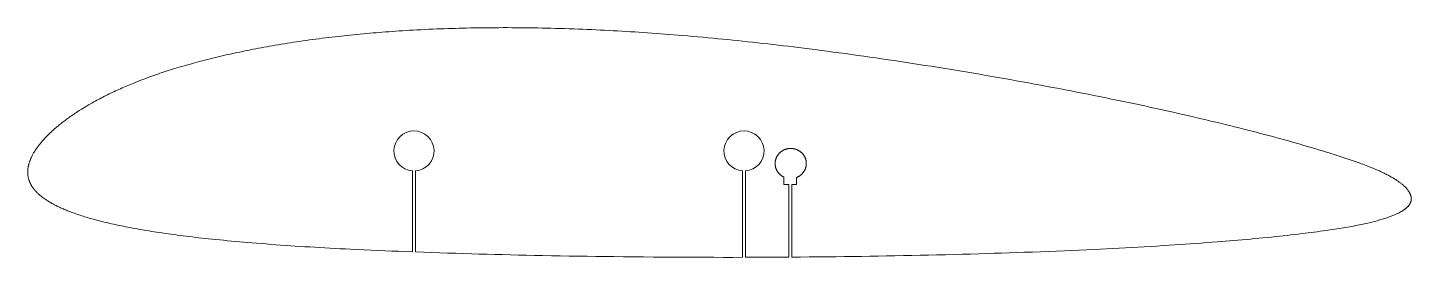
# Model space of a CAD drawing. Header units: millimetres. Extents: x -66 to 496, y 120 to 213.
import ezdxf

# ---------------------------------------------------------------- set-up
doc = ezdxf.new("R2010")
doc.units = ezdxf.units.MM
doc.layers.add('Geometries', color=7, linetype='Continuous')

msp = doc.modelspace()

# ---------------------------------------------------------------- linework, layer by layer
at = {"layer": 'Geometries', "linetype": 'Continuous', "lineweight": 13}
for p, q in [((90.35, 122.07), (90.35, 154.93)), ((91.55, 154.93), (91.55, 122.02)), ((224.35, 119.84), (224.35, 154.93)), ((225.55, 154.93), (225.55, 119.84)), ((241.12, 149.46), (241.13, 152.46)), ((246.3, 152.29), (246.3, 149.46)), ((241.12, 149.46), (243.11, 149.46)), ((243.11, 119.92), (243.11, 149.46)), ((244.31, 149.46), (244.31, 119.93)), ((244.31, 149.46), (246.3, 149.46))]:
    msp.add_line(p, q, dxfattribs=at)
at = {"layer": 'Geometries', "linetype": 'Continuous', "lineweight": 13, "flags": 128}
for points in [[(-65.4, 157.8), (-65.33, 158.04), (-65.25, 158.28), (-65.18, 158.52), (-65.1, 158.76), (-65.01, 158.99), (-64.92, 159.23), (-64.83, 159.46), (-64.74, 159.68), (-64.65, 159.91), (-64.54, 160.14), (-64.44, 160.37), (-64.33, 160.6), (-64.22, 160.83), (-64.11, 161.05), (-64, 161.28), (-63.88, 161.5), (-63.74, 161.76), (-63.59, 162.01), (-63.45, 162.27), (-63.3, 162.52), (-63.15, 162.77), (-62.99, 163.02), (-62.8, 163.31), (-62.61, 163.6), (-62.42, 163.89), (-62.22, 164.18), (-62.02, 164.46), (-61.81, 164.75), (-61.6, 165.03), (-61.39, 165.31), (-61.17, 165.59), (-60.96, 165.86), (-60.74, 166.13), (-60.52, 166.4), (-60.3, 166.67), (-60.03, 166.98), (-59.76, 167.29), (-59.49, 167.6), (-59.21, 167.9), (-58.93, 168.21), (-58.65, 168.51), (-58.34, 168.83), (-58.03, 169.15), (-57.71, 169.47), (-57.39, 169.79), (-57.07, 170.1), (-56.74, 170.41), (-56.41, 170.72), (-56.05, 171.06), (-55.68, 171.39), (-55.31, 171.72), (-54.94, 172.05), (-54.57, 172.37), (-54.19, 172.69), (-53.81, 173.01), (-53.43, 173.33), (-53.05, 173.64), (-52.66, 173.95), (-52.28, 174.26), (-51.9, 174.56), (-51.52, 174.85), (-51.13, 175.15), (-50.71, 175.46), (-50.29, 175.78), (-49.87, 176.09), (-49.44, 176.4), (-49.02, 176.7), (-48.59, 177.01), (-48.08, 177.36), (-47.57, 177.71), (-47.06, 178.06), (-46.55, 178.4), (-46.02, 178.75), (-45.49, 179.09), (-44.96, 179.44), (-44.43, 179.77), (-43.89, 180.11), (-43.36, 180.44), (-42.82, 180.77), (-42.28, 181.09), (-41.74, 181.42), (-41.19, 181.74), (-40.65, 182.05), (-40.1, 182.37), (-39.55, 182.68), (-39, 182.99), (-38.39, 183.32), (-37.78, 183.65), (-37.17, 183.98), (-36.56, 184.31), (-35.94, 184.63), (-35.32, 184.95), (-34.69, 185.27), (-34.07, 185.59), (-33.44, 185.91), (-32.81, 186.22), (-32.17, 186.52), (-31.54, 186.83), (-30.91, 187.13), (-30.24, 187.44), (-29.57, 187.75), (-28.9, 188.06), (-28.23, 188.36), (-27.56, 188.66), (-26.88, 188.95), (-26.21, 189.25), (-25.53, 189.54), (-24.85, 189.82), (-24.17, 190.11), (-23.49, 190.39), (-22.81, 190.67), (-22.01, 190.99), (-21.2, 191.31), (-20.39, 191.63), (-19.58, 191.94), (-18.76, 192.25), (-17.93, 192.56), (-17.1, 192.87), (-16.27, 193.17), (-15.44, 193.47), (-14.62, 193.76), (-13.8, 194.05), (-12.98, 194.33), (-12.16, 194.61), (-11.32, 194.89), (-10.48, 195.17), (-9.64, 195.44), (-8.8, 195.72), (-7.95, 195.98), (-7.11, 196.25), (-6.26, 196.51), (-5.28, 196.81), (-4.31, 197.11), (-3.33, 197.4), (-2.35, 197.69), (-1.36, 197.97), (-0.38, 198.25), (0.6, 198.52), (1.51, 198.77), (2.41, 199.02), (3.32, 199.26), (4.22, 199.51), (5.13, 199.74), (6.03, 199.98), (7.12, 200.26), (8.22, 200.53), (9.31, 200.8), (10.4, 201.07), (11.49, 201.33), (12.57, 201.58), (13.64, 201.83), (14.72, 202.08), (15.8, 202.32), (16.89, 202.56), (17.99, 202.8), (19.09, 203.04), (20.19, 203.27), (21.29, 203.5), (22.37, 203.72), (23.46, 203.94), (24.54, 204.16), (25.62, 204.37), (26.73, 204.58), (27.84, 204.79), (28.95, 205), (30.05, 205.21), (31.16, 205.41), (32.27, 205.6), (33.38, 205.8), (34.62, 206.01), (35.86, 206.22), (37.09, 206.43), (38.33, 206.63), (39.57, 206.83), (40.81, 207.02), (42.05, 207.21), (43.29, 207.4), (44.59, 207.59), (45.89, 207.78), (47.2, 207.96), (48.5, 208.15), (49.8, 208.32), (51.1, 208.5), (52.41, 208.67), (53.71, 208.83), (55.02, 209), (56.32, 209.16), (57.63, 209.31), (58.93, 209.47), (60.16, 209.61), (61.4, 209.75), (62.63, 209.88), (63.86, 210.01), (65.09, 210.14), (66.42, 210.28), (67.75, 210.41), (69.08, 210.54), (70.41, 210.66), (71.74, 210.78), (73.07, 210.9), (74.33, 211.01), (75.58, 211.12), (76.84, 211.22), (78.09, 211.32), (79.35, 211.42), (80.75, 211.52), (82.15, 211.62), (83.55, 211.72), (84.95, 211.81), (86.36, 211.91), (87.76, 211.99), (89.16, 212.08), (90.57, 212.16), (92.17, 212.25), (93.77, 212.33), (95.38, 212.41), (96.98, 212.49), (98.59, 212.56), (100.19, 212.63), (101.8, 212.69), (103.27, 212.74), (104.74, 212.79), (106.21, 212.84), (107.68, 212.89), (109.16, 212.93), (110.63, 212.96), (112.23, 213), (113.84, 213.03), (115.45, 213.06), (117.05, 213.09), (118.66, 213.11), (120.26, 213.13), (121.87, 213.15), (123.64, 213.16), (125.4, 213.16), (127.17, 213.17), (128.94, 213.17), (130.7, 213.16), (132.47, 213.15), (134.24, 213.14), (136.01, 213.12), (137.77, 213.1), (139.54, 213.07), (141.27, 213.04), (143.01, 213.01), (144.74, 212.97), (146.48, 212.93), (148.35, 212.88), (150.23, 212.83), (152.1, 212.77), (153.97, 212.71), (155.84, 212.65), (157.72, 212.58), (159.48, 212.51), (161.25, 212.43), (163.01, 212.36), (164.78, 212.28), (166.54, 212.19), (168.31, 212.11), (170.07, 212.01), (171.84, 211.92), (173.6, 211.82), (175.37, 211.72), (177.1, 211.62), (178.83, 211.51), (180.56, 211.41), (182.29, 211.29), (184.06, 211.18), (185.82, 211.06), (187.58, 210.93), (189.34, 210.81), (191.11, 210.68), (192.84, 210.55), (194.57, 210.41), (196.3, 210.28), (198.03, 210.14), (200.09, 209.97), (202.15, 209.8), (204.2, 209.62), (206.26, 209.44), (208.32, 209.25), (210.38, 209.06), (212.37, 208.88), (214.37, 208.69), (216.36, 208.49), (218.35, 208.3), (220.35, 208.09), (222.34, 207.89), (224.33, 207.68), (226.33, 207.47), (228.41, 207.25), (230.5, 207.02), (232.58, 206.79), (234.67, 206.55), (236.76, 206.31), (238.84, 206.07), (240.92, 205.83), (243.01, 205.58), (245.09, 205.33), (247.18, 205.07), (249.26, 204.81), (251.34, 204.55), (253.8, 204.24), (256.25, 203.92), (258.7, 203.6), (261.15, 203.27), (263.65, 202.94), (266.15, 202.6), (268.64, 202.25), (271.13, 201.91), (273.63, 201.55), (276.08, 201.2), (278.53, 200.85), (280.97, 200.49), (283.42, 200.13), (285.92, 199.76), (288.41, 199.38), (290.91, 199.01), (293.4, 198.62), (295.9, 198.24), (298.39, 197.85), (300.89, 197.45), (303.37, 197.05), (305.86, 196.65), (308.35, 196.25), (310.83, 195.84), (313.32, 195.43), (315.76, 195.02), (318.2, 194.61), (320.63, 194.2), (323.07, 193.78), (325.56, 193.35), (328.05, 192.92), (330.53, 192.48), (333.02, 192.04), (335.5, 191.6), (337.99, 191.15), (340.47, 190.7), (342.95, 190.24), (345.44, 189.79), (347.92, 189.32), (350.4, 188.86), (352.88, 188.38), (355.36, 187.91), (357.83, 187.43), (360.11, 186.99), (362.38, 186.54), (364.65, 186.1), (366.92, 185.64), (369.18, 185.19), (371.45, 184.73), (373.51, 184.31), (375.56, 183.89), (377.62, 183.46), (379.67, 183.03), (381.73, 182.6), (383.78, 182.17), (385.72, 181.75), (387.65, 181.34), (389.59, 180.92), (391.52, 180.5), (393.45, 180.07), (395.39, 179.65), (397.32, 179.22), (399.25, 178.78), (401.18, 178.35), (403.11, 177.91), (405, 177.47), (406.9, 177.03), (408.79, 176.59), (410.68, 176.15), (412.61, 175.69), (414.53, 175.23), (416.46, 174.77), (418.38, 174.3), (420.3, 173.83), (422.19, 173.37), (424.07, 172.9), (425.96, 172.43), (427.84, 171.95), (429.52, 171.52), (431.21, 171.09), (432.89, 170.65), (434.56, 170.21), (436.24, 169.77), (437.92, 169.33), (439.6, 168.88), (441.27, 168.42), (442.86, 167.99), (444.45, 167.55), (446.04, 167.11), (447.63, 166.66), (449.22, 166.22), (450.8, 165.76), (452.3, 165.33), (453.79, 164.9), (455.28, 164.46), (456.77, 164.02), (458.26, 163.57), (459.32, 163.25), (460.39, 162.93), (461.45, 162.6), (462.51, 162.27), (463.57, 161.94), (464.63, 161.61), (465.69, 161.27), (466.52, 161), (467.35, 160.73), (468.18, 160.46), (469, 160.19), (469.83, 159.91), (470.66, 159.63), (471.48, 159.35), (472.31, 159.06), (473.13, 158.77), (473.95, 158.48), (474.77, 158.18), (475.58, 157.88), (476.23, 157.65), (476.87, 157.4), (477.5, 157.16), (478.14, 156.91), (478.78, 156.66), (479.31, 156.45), (479.84, 156.24), (480.37, 156.02), (480.89, 155.8), (481.42, 155.58), (481.94, 155.35), (482.43, 155.14), (482.92, 154.92), (483.41, 154.69), (483.9, 154.47), (484.39, 154.24), (484.82, 154.03), (485.25, 153.82), (485.67, 153.6), (486.1, 153.38), (486.43, 153.21), (486.76, 153.03), (487.1, 152.85), (487.43, 152.67), (487.76, 152.48), (488.09, 152.29), (488.42, 152.1), (488.75, 151.9), (489.08, 151.7), (489.41, 151.5), (489.73, 151.29), (489.98, 151.12), (490.23, 150.96), (490.48, 150.79), (490.73, 150.61), (490.97, 150.44), (491.21, 150.26), (491.45, 150.09), (491.68, 149.9), (491.91, 149.72), (492.1, 149.57), (492.28, 149.42), (492.46, 149.27), (492.64, 149.11), (492.81, 148.95), (492.98, 148.8), (493.15, 148.64), (493.32, 148.47), (493.48, 148.31)], [(250.25, 157.97), (250.25, 158.11), (250.25, 158.25), (250.24, 158.4), (250.22, 158.54), (250.21, 158.69), (250.19, 158.84), (250.17, 158.98), (250.14, 159.12), (250.11, 159.27), (250.07, 159.41), (250.04, 159.56), (249.99, 159.7), (249.95, 159.85), (249.9, 160), (249.84, 160.14), (249.78, 160.29), (249.73, 160.4), (249.68, 160.52), (249.62, 160.63), (249.56, 160.75), (249.5, 160.86), (249.43, 160.99), (249.35, 161.12), (249.27, 161.25), (249.18, 161.38), (249.09, 161.5), (249, 161.63), (248.9, 161.75), (248.81, 161.86), (248.71, 161.97), (248.61, 162.08), (248.51, 162.18), (248.41, 162.29), (248.3, 162.39), (248.19, 162.49), (248.08, 162.59), (247.96, 162.68), (247.84, 162.77), (247.72, 162.86), (247.6, 162.95), (247.48, 163.03), (247.36, 163.11), (247.24, 163.18), (247.11, 163.25), (246.99, 163.32), (246.84, 163.4), (246.69, 163.47), (246.54, 163.54), (246.39, 163.6), (246.23, 163.67), (246.08, 163.72), (245.92, 163.77), (245.77, 163.82), (245.63, 163.86), (245.48, 163.9), (245.34, 163.93), (245.19, 163.96), (245.04, 163.99), (244.9, 164.01), (244.75, 164.03), (244.6, 164.05), (244.46, 164.07), (244.31, 164.08), (244.17, 164.08), (244.03, 164.09), (243.89, 164.09), (243.76, 164.09), (243.62, 164.08), (243.49, 164.07), (243.34, 164.06), (243.19, 164.05), (243.04, 164.03), (242.89, 164.01), (242.74, 163.98), (242.6, 163.95), (242.46, 163.92), (242.3, 163.88), (242.15, 163.84), (242, 163.8), (241.85, 163.75), (241.71, 163.7), (241.57, 163.65), (241.43, 163.6), (241.29, 163.54), (241.16, 163.48), (241.03, 163.42), (240.91, 163.35), (240.79, 163.29), (240.67, 163.22), (240.55, 163.15), (240.43, 163.08), (240.31, 163), (240.19, 162.91), (240.06, 162.83), (239.94, 162.73), (239.82, 162.64), (239.71, 162.55), (239.6, 162.45), (239.49, 162.35), (239.38, 162.24), (239.27, 162.13), (239.17, 162.02), (239.06, 161.91), (238.96, 161.79), (238.86, 161.66), (238.77, 161.54), (238.67, 161.41), (238.58, 161.28), (238.5, 161.14), (238.41, 161), (238.34, 160.87), (238.26, 160.74), (238.19, 160.61), (238.13, 160.47), (238.07, 160.33), (238.01, 160.18), (237.95, 160.04), (237.9, 159.9), (237.85, 159.77), (237.81, 159.63), (237.77, 159.49), (237.74, 159.35), (237.7, 159.21), (237.68, 159.06), (237.65, 158.92), (237.63, 158.78), (237.61, 158.63), (237.59, 158.48), (237.58, 158.34), (237.58, 158.2), (237.57, 158.06), (237.57, 157.92), (237.57, 157.78), (237.58, 157.64), (237.59, 157.48), (237.6, 157.32), (237.62, 157.16), (237.65, 157), (237.68, 156.84), (237.71, 156.68), (237.75, 156.52), (237.78, 156.38), (237.82, 156.24), (237.87, 156.1), (237.92, 155.96), (237.97, 155.83), (238.02, 155.69), (238.08, 155.56), (238.14, 155.43), (238.2, 155.3), (238.26, 155.17), (238.33, 155.05), (238.4, 154.92), (238.47, 154.81), (238.54, 154.7), (238.61, 154.59), (238.69, 154.48), (238.77, 154.38), (238.86, 154.26), (238.95, 154.14), (239.05, 154.03), (239.14, 153.92), (239.24, 153.81), (239.34, 153.71), (239.45, 153.61), (239.56, 153.5), (239.68, 153.4), (239.8, 153.3), (239.91, 153.2), (240.03, 153.11), (240.15, 153.02), (240.28, 152.94), (240.4, 152.86), (240.52, 152.78), (240.64, 152.71), (240.76, 152.64), (240.88, 152.58), (241.01, 152.51), (241.13, 152.46)], [(90.35, 122.07), (87.54, 122.17), (84.72, 122.28), (81.91, 122.4), (79.1, 122.51), (76.28, 122.63), (73.52, 122.75), (70.76, 122.88), (67.99, 123.01), (65.23, 123.14), (63.13, 123.25), (61.03, 123.36), (58.93, 123.47), (56.83, 123.58), (54.73, 123.7), (52.63, 123.82), (50.66, 123.93), (48.68, 124.05), (46.7, 124.17), (44.72, 124.29), (42.74, 124.42), (40.76, 124.55), (38.79, 124.69), (36.81, 124.82), (34.83, 124.97), (32.86, 125.11), (30.91, 125.26), (28.97, 125.41), (27.03, 125.56), (25.09, 125.72), (23.45, 125.86), (21.8, 126), (20.15, 126.15), (18.51, 126.29), (16.86, 126.45), (15.22, 126.6), (13.67, 126.75), (12.12, 126.9), (10.57, 127.06), (9.02, 127.22), (7.47, 127.39), (6.18, 127.53), (4.89, 127.67), (3.6, 127.81), (2.31, 127.96), (1.02, 128.12), (-0.26, 128.27), (-1.48, 128.42), (-2.69, 128.57), (-3.91, 128.73), (-5.12, 128.89), (-6.33, 129.05), (-7.58, 129.22), (-8.83, 129.39), (-10.08, 129.57), (-11.33, 129.75), (-12.58, 129.94), (-13.56, 130.09), (-14.54, 130.24), (-15.51, 130.39), (-16.49, 130.55), (-17.47, 130.71), (-18.45, 130.87), (-19.43, 131.04), (-20.4, 131.21), (-21.38, 131.38), (-22.35, 131.56), (-23.31, 131.73), (-24.27, 131.91), (-25.22, 132.1), (-26.18, 132.29), (-26.99, 132.45), (-27.8, 132.61), (-28.61, 132.78), (-29.41, 132.95), (-30.22, 133.12), (-31.03, 133.3), (-31.79, 133.47), (-32.55, 133.65), (-33.31, 133.82), (-34.06, 134), (-34.82, 134.18), (-35.58, 134.37), (-36.33, 134.56), (-37.09, 134.75), (-37.84, 134.95), (-38.59, 135.15), (-39.18, 135.31), (-39.77, 135.48), (-40.36, 135.65), (-40.95, 135.81), (-41.54, 135.99), (-42.14, 136.17), (-42.74, 136.35), (-43.35, 136.54), (-43.95, 136.73), (-44.55, 136.92), (-45.14, 137.12), (-45.72, 137.31), (-46.31, 137.52), (-46.89, 137.72), (-47.36, 137.89), (-47.82, 138.06), (-48.29, 138.23), (-48.75, 138.41), (-49.21, 138.59), (-49.67, 138.77), (-50.12, 138.95), (-50.57, 139.13), (-51.02, 139.32), (-51.4, 139.48), (-51.77, 139.65), (-52.15, 139.82), (-52.53, 139.99), (-52.9, 140.16), (-53.28, 140.34), (-53.63, 140.5), (-53.98, 140.67), (-54.33, 140.85), (-54.67, 141.02), (-55.02, 141.2), (-55.36, 141.38), (-55.71, 141.57), (-56.05, 141.76), (-56.39, 141.95), (-56.72, 142.14), (-57.05, 142.34), (-57.38, 142.54), (-57.71, 142.74), (-58.03, 142.94), (-58.29, 143.12), (-58.55, 143.29), (-58.82, 143.47), (-59.07, 143.65), (-59.33, 143.83), (-59.58, 144.01), (-59.83, 144.2), (-60.07, 144.39), (-60.32, 144.58), (-60.56, 144.77), (-60.8, 144.97), (-61.03, 145.17), (-61.27, 145.38), (-61.45, 145.54), (-61.63, 145.7), (-61.8, 145.87), (-61.98, 146.04), (-62.15, 146.22), (-62.33, 146.39), (-62.5, 146.57), (-62.67, 146.76), (-62.83, 146.94), (-62.99, 147.12), (-63.15, 147.31), (-63.3, 147.5), (-63.45, 147.69), (-63.57, 147.84), (-63.69, 148), (-63.8, 148.16), (-63.91, 148.32), (-64.02, 148.48), (-64.13, 148.64), (-64.23, 148.8), (-64.33, 148.96), (-64.42, 149.13), (-64.52, 149.3), (-64.61, 149.47), (-64.71, 149.65), (-64.79, 149.82), (-64.88, 150), (-64.96, 150.18), (-65.04, 150.36), (-65.11, 150.55), (-65.19, 150.74), (-65.26, 150.93), (-65.33, 151.13), (-65.4, 151.32), (-65.46, 151.52), (-65.51, 151.72), (-65.57, 151.92), (-65.62, 152.12), (-65.66, 152.32), (-65.7, 152.52), (-65.74, 152.72), (-65.77, 152.93), (-65.8, 153.12), (-65.82, 153.31), (-65.84, 153.5), (-65.86, 153.7), (-65.87, 153.89), (-65.88, 154.1), (-65.88, 154.3), (-65.88, 154.51), (-65.88, 154.72), (-65.87, 154.92), (-65.86, 155.13), (-65.85, 155.32), (-65.83, 155.52), (-65.81, 155.71), (-65.79, 155.9), (-65.76, 156.1), (-65.73, 156.31), (-65.69, 156.53), (-65.65, 156.74), (-65.6, 156.95), (-65.56, 157.17), (-65.51, 157.38), (-65.45, 157.59), (-65.4, 157.8)], [(246.3, 152.29), (246.43, 152.34), (246.56, 152.4), (246.69, 152.46), (246.81, 152.52), (246.94, 152.59), (247.06, 152.65), (247.19, 152.72), (247.31, 152.79), (247.43, 152.87), (247.55, 152.95), (247.67, 153.03), (247.79, 153.12), (247.91, 153.21), (248.02, 153.3), (248.13, 153.4), (248.24, 153.5), (248.35, 153.6), (248.46, 153.7), (248.56, 153.81), (248.67, 153.91), (248.76, 154.03), (248.86, 154.14), (248.96, 154.26), (249.05, 154.39), (249.15, 154.52), (249.24, 154.65), (249.33, 154.79), (249.42, 154.93), (249.49, 155.06), (249.56, 155.19), (249.63, 155.32), (249.69, 155.45), (249.75, 155.59), (249.81, 155.72), (249.86, 155.86), (249.92, 156.01), (249.97, 156.16), (250.02, 156.31), (250.06, 156.47), (250.1, 156.62), (250.13, 156.77), (250.16, 156.92), (250.18, 157.08), (250.21, 157.23), (250.22, 157.38), (250.24, 157.53), (250.25, 157.68), (250.25, 157.82), (250.25, 157.97)], [(493.48, 148.31), (493.61, 148.18), (493.74, 148.04), (493.87, 147.9), (493.99, 147.77), (494.11, 147.62), (494.23, 147.49), (494.34, 147.34), (494.46, 147.2), (494.57, 147.05), (494.66, 146.92), (494.76, 146.79), (494.85, 146.65), (494.94, 146.52), (495.02, 146.38), (495.11, 146.24), (495.19, 146.09), (495.26, 145.95), (495.33, 145.82), (495.39, 145.69), (495.45, 145.55), (495.51, 145.42), (495.56, 145.28), (495.61, 145.15), (495.66, 145.01), (495.7, 144.88), (495.74, 144.74), (495.77, 144.63), (495.79, 144.52), (495.81, 144.4), (495.83, 144.29), (495.85, 144.18), (495.86, 144.06), (495.87, 143.95), (495.88, 143.84), (495.88, 143.73), (495.88, 143.61), (495.88, 143.48), (495.87, 143.36), (495.86, 143.24), (495.85, 143.12), (495.83, 143), (495.81, 142.89), (495.78, 142.77), (495.76, 142.66), (495.73, 142.55), (495.69, 142.44), (495.65, 142.32), (495.61, 142.2), (495.56, 142.08), (495.51, 141.96), (495.45, 141.85), (495.39, 141.73), (495.33, 141.62), (495.27, 141.51), (495.19, 141.39), (495.11, 141.27), (495.03, 141.15), (494.94, 141.03), (494.85, 140.91), (494.76, 140.8), (494.67, 140.69), (494.56, 140.56), (494.45, 140.45), (494.34, 140.33), (494.22, 140.22), (494.11, 140.11)], [(494.11, 140.11), (493.96, 139.97), (493.82, 139.84), (493.67, 139.72), (493.52, 139.6), (493.36, 139.48), (493.21, 139.36), (493.05, 139.24), (492.88, 139.12), (492.7, 139), (492.52, 138.88), (492.34, 138.76), (492.16, 138.65), (491.96, 138.53), (491.75, 138.41), (491.54, 138.29), (491.33, 138.17), (491.12, 138.06), (490.91, 137.95), (490.69, 137.84), (490.48, 137.74), (490.19, 137.6), (489.9, 137.46), (489.61, 137.33), (489.32, 137.2), (489.02, 137.08), (488.73, 136.95), (488.38, 136.81), (488.03, 136.67), (487.68, 136.54), (487.33, 136.4), (486.97, 136.27), (486.61, 136.14), (486.25, 136.02), (485.89, 135.89), (485.52, 135.77), (485.05, 135.62), (484.57, 135.47), (484.09, 135.32), (483.57, 135.17), (483.06, 135.02), (482.54, 134.88), (482.02, 134.73), (481.5, 134.59), (480.95, 134.45), (480.4, 134.31), (479.85, 134.17), (479.3, 134.04), (478.74, 133.9), (478.19, 133.78), (477.53, 133.63), (476.88, 133.48), (476.22, 133.34), (475.56, 133.2), (474.78, 133.04), (474, 132.88), (473.21, 132.72), (472.43, 132.57), (471.64, 132.43), (470.86, 132.28), (470, 132.13), (469.14, 131.98), (468.28, 131.83), (467.42, 131.69), (466.56, 131.55), (465.7, 131.41), (464.84, 131.27), (463.89, 131.13), (462.94, 130.99), (462, 130.85), (461.05, 130.71), (460.1, 130.57), (458.89, 130.41), (457.67, 130.24), (456.46, 130.08), (455.25, 129.92), (454.03, 129.77), (452.82, 129.62), (451.61, 129.47), (450.06, 129.29), (448.51, 129.11), (446.97, 128.93), (445.42, 128.76), (443.87, 128.59), (442.32, 128.42), (440.78, 128.26), (439.07, 128.09), (437.37, 127.92), (435.66, 127.75), (433.96, 127.59), (432.26, 127.43), (430.55, 127.27), (428.84, 127.12), (427.14, 126.96), (425.43, 126.82), (423.73, 126.67), (422.05, 126.53), (420.37, 126.39), (418.7, 126.26), (417.02, 126.13), (414.85, 125.96), (412.68, 125.8), (410.5, 125.63), (408.33, 125.48), (406.15, 125.32), (404.02, 125.18), (401.88, 125.03), (399.75, 124.89), (397.61, 124.75), (395.07, 124.59), (392.52, 124.43), (389.98, 124.28), (387.44, 124.13), (384.89, 123.99), (382.35, 123.84), (379.8, 123.71), (377.26, 123.57), (374.72, 123.44), (372.17, 123.31), (369.63, 123.18), (367.08, 123.06), (364.08, 122.92), (361.08, 122.78), (358.08, 122.65), (355.08, 122.52), (351.84, 122.38), (348.6, 122.25), (345.36, 122.13), (342.12, 122), (338.88, 121.89), (335.63, 121.77), (332.58, 121.67), (329.52, 121.56), (326.47, 121.47), (323.41, 121.37), (320.35, 121.28), (316.94, 121.18), (313.53, 121.09), (310.12, 121), (306.71, 120.91), (303.3, 120.83), (299.88, 120.75), (296.47, 120.67), (293.06, 120.6), (289.65, 120.53), (286.24, 120.46), (282.82, 120.4), (279.41, 120.34), (276, 120.29), (272.59, 120.23), (269.17, 120.18), (265.76, 120.14), (262.19, 120.09), (258.61, 120.05), (255.04, 120.02), (251.46, 119.98), (247.89, 119.95), (244.31, 119.93)], [(224.35, 119.84), (220.47, 119.83), (216.59, 119.83), (212.71, 119.84), (208.83, 119.84), (205.4, 119.85), (201.97, 119.86), (198.53, 119.88), (195.1, 119.9), (191.67, 119.92), (188.23, 119.95), (184.19, 119.98), (180.14, 120.02), (176.09, 120.06), (172.05, 120.11), (168.43, 120.15), (164.82, 120.2), (161.21, 120.26), (157.6, 120.31), (153.98, 120.37), (150.37, 120.44), (146.76, 120.5), (143.15, 120.57), (139.91, 120.64), (136.67, 120.71), (133.44, 120.78), (130.2, 120.86), (126.96, 120.94), (123.79, 121.02), (120.61, 121.1), (117.43, 121.19), (114.25, 121.28), (111.01, 121.38), (107.77, 121.48), (104.52, 121.58), (101.28, 121.68), (98.04, 121.79), (94.79, 121.91), (91.55, 122.02)], [(243.11, 119.92), (239.6, 119.9), (236.09, 119.88), (232.58, 119.86), (229.06, 119.85), (225.55, 119.84)]]:
    msp.add_lwpolyline(points, dxfattribs=at)
at = {"layer": 'Geometries', "linetype": 'Continuous', "lineweight": 13}
for centre in [(90.95, 163.05), (224.95, 163.05)]:
    msp.add_arc(centre, 8.15, 274.2219, 265.7781, dxfattribs=at)

doc.saveas('drawing.dxf')
